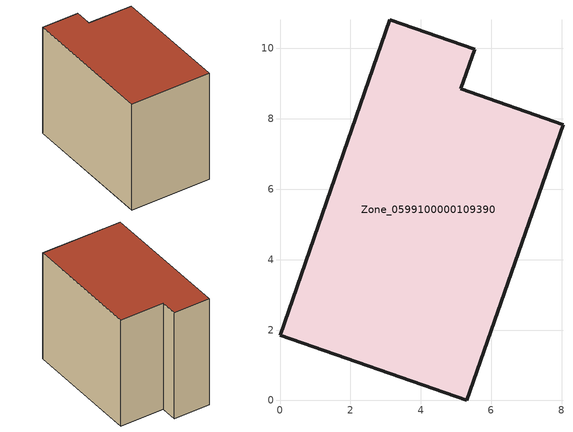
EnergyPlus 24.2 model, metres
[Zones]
Zone_0599100000109390
 floor ground (C_G): 0,1.85 3.12,10.82 5.53,9.98 5.13,8.86 8.04,7.84 5.31,0 z0
 wall outside (C_F): 3.12,10.82 0,1.85 5.31,0 8.04,7.84 5.13,8.86 5.53,9.98 3.12,10.82 z0:7.85
 roof outside (C_R): 0,1.85 5.31,0 8.04,7.84 5.13,8.86 5.53,9.98 3.12,10.82 z7.85
[BUILDING]
Pand.0599100000109390: North Axis=0; Terrain=City; Loads Convergence Tolerance Value=0.04; Temperature Convergence Tolerance Value=0.4; Solar Distribution=FullExterior; Maximum Number of Warmup Days=25; Minimum Number of Warmup Days=1
[Site:Location]
Rotterdam.The.Hague.AP_ZH_NLD Design_Conditions: Latitude=51.96; Longitude=4.45; Time Zone=1; Elevation=-4.5
[SITE:GROUNDTEMPERATURE:BUILDINGSURFACE]
18, 18, 18, 18, 18, 18, 18, 18, 18, 18, 18, 18
[MATERIAL] Thermal Absorptance=0.9; Solar Absorptance=0.7; Visible Absorptance=0.7
Name | Roughness | Thickness | Conductivity | Density | Specific Heat
G.TC.1975-1991 | MediumSmooth | 0.15 | 0.288461 | 540 | 1210
F.TC.1975-1991 | Rough | 0.3 | 0.230769 | 1920 | 840
R.TC.1975-1991 | MediumRough | 0.2 | 0.153846 | 1500 | 1000
[CONSTRUCTION]
C_G: G.TC.1975-1991
C_F: F.TC.1975-1991
C_R: R.TC.1975-1991
[ZONE]
Zone_0599100000109390: Type=1; Multiplier=1; Ceiling Height=Autocalculate; Volume=Autocalculate; Floor Area=autocalculate; Part of Total Floor Area=Yes
[ZONEINFILTRATION:DESIGNFLOWRATE]
Infil_Zone_0599100000109390: Zone or ZoneList or Space or SpaceList=Zone_0599100000109390; Schedule=AlwaysOn; Design Flow Rate Calculation Method=Flow/Area; Flow Rate per Floor Area=0.003; Constant Term Coefficient=1; Temperature Term Coefficient=0; Velocity Term Coefficient=0; Velocity Squared Term Coefficient=0
[HVACTEMPLATE:ZONE:IDEALLOADSAIRSYSTEM]
Zone_0599100000109390: Maximum Heating Supply Air Temperature=50; Minimum Cooling Supply Air Temperature=13; Maximum Heating Supply Air Humidity Ratio=0.0156; Minimum Cooling Supply Air Humidity Ratio=0.0077; Heating Limit=NoLimit; Cooling Limit=NoLimit; Dehumidification Control Type=ConstantSensibleHeatRatio; Cooling Sensible Heat Ratio=0.7; Dehumidification Setpoint=60; Humidification Control Type=None; Humidification Setpoint=30; Outdoor Air Method=None; Outdoor Air Flow Rate per Person=0.00944; Outdoor Air Flow Rate per Zone Floor Area=0; Outdoor Air Flow Rate per Zone=0; Demand Controlled Ventilation Type=None; Outdoor Air Economizer Type=NoEconomizer; Heat Recovery Type=None; Sensible Heat Recovery Effectiveness=0.7; Latent Heat Recovery Effectiveness=0.65
[ZONECONTROL:THERMOSTAT]
ThermostatControl_Zone_0599100000109390: Zone or ZoneList=Zone_0599100000109390; Control Type Schedule=DualSetpointControlType; Control 1=Thermostat_Zone_0599100000109390; Temperature Difference Between Cutout And Setpoint=0
[THERMOSTATSETPOINT:DUALSETPOINT]
Thermostat_Zone_0599100000109390: Heating Setpoint Temperature Schedule=HeatingSetpoint_Zone_0599100000109390; Cooling Setpoint Temperature Schedule=CoolingSetpoint_Zone_0599100000109390
[SCHEDULE:COMPACT]
HeatingSetpoint_Zone_0599100000109390: Through: 12/31, For: AllDays, Until: 24:00, 21
CoolingSetpoint_Zone_0599100000109390: Through: 12/31, For: AllDays, Until: 24:00, 24
DualSetpointControlType: Through: 12/31, For: AllDays, Until: 24:00, 4
AlwaysOn: Through: 12/31, For: AllDays, Until: 24:00, 1
